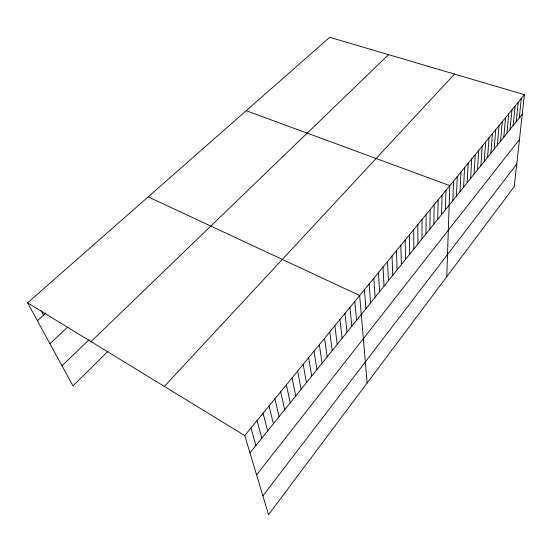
<?xml version="1.0" encoding="UTF-8"?>
<svg xmlns="http://www.w3.org/2000/svg" width="552" height="552" viewBox="0 0 552 552"><rect width="100%" height="100%" fill="white"/><g stroke="black" fill="none" stroke-linecap="round" stroke-linejoin="round"><path stroke-width="0.83" d="M421.99 238.926L421.997 219.517M425.992 233.951L426.096 214.521M429.953 229.025L430.146 209.574M433.872 224.147L434.162 204.682M437.75 219.323L438.136 199.845M441.593 214.549L442.062 195.056M445.388 209.815L445.954 190.309M446.768 276.704L449.804 185.617L246.22 110.697M452.819 200.576L453.551 181.049M456.449 196.063L457.263 176.53M460.044 191.592L460.941 172.051M463.597 187.162L464.577 167.615M467.123 182.781L468.179 163.226M470.614 178.441L471.746 158.879M474.071 174.135L475.272 154.574M477.501 169.878L478.77 150.31M480.889 165.655L482.234 146.087M484.249 161.481L485.663 141.905M487.582 157.334L489.065 137.765M490.88 153.235L492.425 133.667M494.143 149.171L495.765 129.603M497.386 145.141L499.063 125.58M500.588 141.153L502.334 121.592M503.769 137.2L505.577 117.638M506.922 133.28L508.785 113.726M510.041 129.396L511.966 109.848M513.132 125.552L515.119 106.012M516.196 121.737L518.238 102.203M519.239 117.955L521.336 98.428M524.4 94.696L514.264 186.569L268.562 514.699L244.75 435.562L27.6 302.841L329.73 37.301L524.4 94.696L244.75 435.562M262.883 495.841L516.755 163.999M256.583 474.892L519.466 139.435M249.973 452.909L522.247 114.209M164.351 386.421L454.524 74.092M108.151 351.148L72.988 385.896L27.6 302.841M91.025 341.605L388.573 54.648M61.99 365.769L89.058 339.763M49.908 343.668L67.413 327.357M37.384 320.74L45.975 312.991M148.184 196.857L359.656 295.499L367.128 383.06M41.145 310.7L43.539 315.185M250.932 428.021L255.942 445.485M257.032 420.583L261.834 438.157M263.062 413.241L267.651 430.912M269.01 405.989L273.399 423.763M274.882 398.834L279.077 416.705M280.678 391.768L284.687 409.722M286.405 384.785L290.228 402.836M292.056 377.892L295.7 396.026M297.645 371.089L301.109 389.298M303.158 364.361L306.45 382.653M308.609 357.724L311.728 376.084M313.991 351.162L316.945 369.592M319.311 344.676L322.106 363.181M324.569 338.272L327.198 356.84M329.758 331.945L332.235 350.575M334.892 325.687L337.217 344.379M339.956 319.511L342.137 338.259M344.972 313.405L347.001 332.207M349.92 307.367L351.817 326.225M354.819 301.399L356.571 320.305M364.437 289.669L365.928 308.671M369.171 283.907L370.523 302.951M373.842 278.208L375.07 297.286M378.465 272.571L379.569 291.691M383.04 266.995L384.019 286.157M387.559 261.489L388.422 280.685M392.03 256.038L392.776 275.269M396.453 250.649L397.088 269.907M400.828 245.323L401.345 264.608M405.154 240.044L405.561 259.364M409.432 234.828L409.736 254.168M413.662 229.673L413.862 249.035M417.85 224.567L417.947 243.956"/></g></svg>
